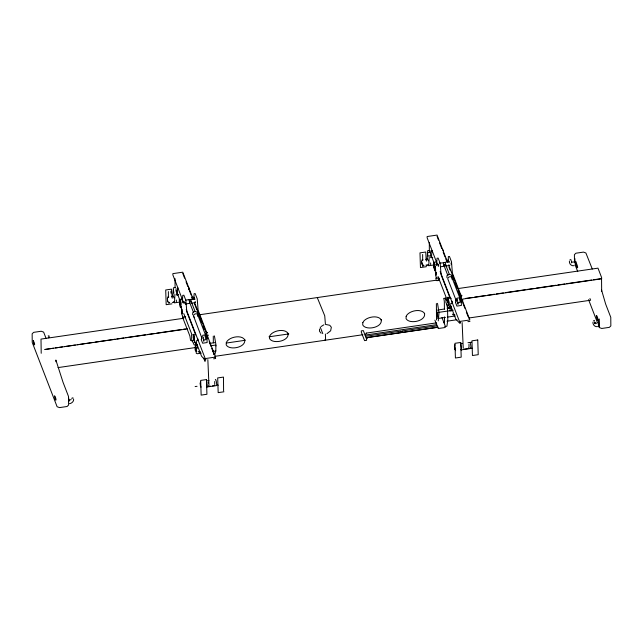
<?xml version="1.0" encoding="UTF-8"?>
<svg xmlns="http://www.w3.org/2000/svg" width="643" height="643" viewBox="0 0 643 643"><rect width="100%" height="100%" fill="white"/><g stroke="black" fill="none" stroke-linecap="round" stroke-linejoin="round"><path stroke-width="0.96" d="M73.623 399.078C73.945 401.497 71.662 403.362 69.452 403.708M195.986 343.29L195.802 349.334L196.372 350.7M197.216 348.265L197.264 346.657M436.806 310.143L436.951 316.147M437.602 312.53L437.738 318.534L445.495 317.401M450.108 311.252L450.253 306.414M451.499 311.011L451.587 308.174M172.838 296.399L173.417 287.775L175.643 287.598M174.534 301.961L174.928 294.229M427.113 259.29L427.691 250.666L429.918 250.489L431.067 256.846M428.817 264.852L429.202 257.12M175.941 291.175L176.086 288.651M435.793 279.038L435.858 278.186L437.77 277.905L438.743 280.42L436.83 280.702A2.845 0.506 81.7 0 0 436.284 280.388M167.493 298.183L167.823 296.953L168.715 297.026M183.022 317.312L181.696 313.872L181.656 309.331L182.106 309.267L182.146 313.808L180.426 301.937L179.598 299.799M182.411 318.341L182.716 317.216L185.69 316.782M185.489 303.914L185.473 302.347M190.674 300.112C190.32 298.561 195.93 297.741 194.877 299.493M194.459 340.702L194.387 342.1M193.816 316.774L201.982 338.306M200.278 382.971L200.608 381.749M421.768 261.066L422.105 259.844L422.99 259.917M434.419 266.982C433.977 259.499 433.591 269.345 434.636 267.745L434.121 264.707L434.981 264.908M439.145 263.1L443.566 262.85L443.967 266.186L440.447 266.829M449.152 262.384L449.361 261.605L445.004 262.368M448.734 303.584L448.348 305.031L448.959 304.702L448.766 300.723M448.951 302.282L448.099 303.014L447.721 299.895L448.404 299.799L448.71 301.905M454.553 345.862L454.89 344.64M462.695 301.085L462.679 299.558M193.921 299.156L194.09 293.714L195.175 293.554L197.208 298.802L198.108 310.175L207.006 333.299M448.195 262.039L448.364 256.605L449.457 256.444L451.482 261.693L452.383 273.066L461.28 296.19M319.587 328.975L319.483 331.225L321.082 333.227M571.137 260.311L570.799 259.563L569.835 259.981M571.643 261.106L571.426 262.858M594.695 321.243L594.357 320.495L593.393 320.905M215.775 350.933L214.947 354.277L213.814 354.438M438.253 320.881L439.024 312.739L437.513 303.351M195.319 346.022L195.118 349.736L195.496 350.957L196.597 351.343M189.597 302.306L190.497 301.43L191.292 301.688L195.102 311.55M595.129 322.352L594.984 323.783L594.558 322.673L595.86 323.421L597.548 322.874L588.546 299.606M196.557 342.028L195.311 344.873L194.226 345.034L191.678 339.689L191.638 335.148L192.088 335.083L183.769 313.567M450.831 304.911L449.586 307.764L448.501 307.925L445.953 302.58L445.912 298.039L446.363 297.974L438.044 276.458M197.321 344.576L196.79 345.339L197.297 345.476M366.574 338.99L363.335 330.598L361.31 330.896L361.326 332.23L364.565 340.621L366.59 340.324L366.574 338.99L367.933 337.406L438.213 327.142L438.148 328.541L445.221 327.512L445.205 325.913L441.966 317.521M443.991 264.812L445.567 264.578L449.377 274.44M574.979 262.754L575.967 261.781M173.465 289.808L173.875 293.208M167.333 298.384L167.743 301.776M181.029 304.718L180.225 304.943L179.839 301.816L180.522 301.72M184.115 303.183L183.898 301.406L184.035 303.199M180.755 306.679L180.466 306.96L181.077 306.631M188.938 299.895L190.899 299.493L191.333 303.07M206.202 332.849L207.536 332.375L207.207 332.696M201.974 337.744L201.661 338.355M200.118 383.18L200.528 386.572M207.994 382.143L208.525 383.019M317.337 297.749L324.731 315.777L325.438 324.418L329.755 325.254L331.346 327.255L330.647 330.799L326.974 333.661M421.607 261.275L422.017 264.667M434.628 267.705L435.182 267.729M451.121 264.217L451.113 262.963M449.738 305.071L448.404 305.538L448.854 303.89L447.793 297.83M456.249 300.635L455.935 301.237M461.481 295.587L461.811 295.266L460.814 295.41M461.264 296.101L461.875 295.772L461.586 296.053M461.393 301.985C461.875 299.598 460.251 297.998 461.24 301.463M454.392 346.063L454.802 349.462M321.146 326.507L323.863 324.819M71.084 399.681L68.608 400.075L69.042 401.192L68.592 397.639M447.134 308.664L449.594 307.241M573.99 261.942L571.514 262.264M200.576 351.962L198.944 352.203L198.157 351.279M454.834 314.732L453.194 314.974L452.407 314.049M48.193 335.847L49.165 335.976M197.176 347.742L196.011 348.747L196.284 353.345L197.385 353.738L201.267 353.168M182.282 302.724L182.781 295.362L183.866 295.209L185.899 300.458L186.8 311.831L195.697 334.947M436.557 265.615L437.055 258.253L438.14 258.092L440.174 263.341L441.074 274.714L449.971 297.838M430.561 252.289L427.74 252.699L427.611 254.21L428.15 256.091L430.971 255.681M176.6 294.848L178.529 294.566M432.803 257.457L430.513 257.642M176.809 294.96L178.73 294.679M191.847 297.5L193.937 297.195L194.403 297.966M446.821 260.286L448.211 260.085L448.677 260.857M434.194 262.641L435.006 266.668L434.74 269.851L435.351 269.521L435.295 266.339M185.706 300.088L189.066 299.598L189.693 303.295L185.337 304.059M443.357 262.641L445.173 262.376L445.808 265.238M172.284 302.467L174.06 302.21M426.558 265.358L428.334 265.101M180.048 302.025L174.349 302.853L173.546 301.712M433.374 265.053L428.624 265.744L427.82 264.594M171.954 303.842L166.175 304.686L165.709 289.985L171.488 289.141L172.252 298.215M191.349 303.183L195.552 302.572L195.11 301.422M445.623 266.073L449.827 265.463L449.61 265.093M181.527 307.322L180.53 307.467L180.064 306.687L179.204 299.614L181.623 298.987L182.885 301.808M199.571 314.757L436.549 280.163M183.818 318.245L40.999 339.094L41.208 353.296M458.146 288.562L597.99 268.155L601.623 277.559L601.639 278.805L462.783 299.067M45.549 349.374L53.49 348.217M55.467 347.927L62.411 346.915M64.396 346.625L75.303 345.026M77.289 344.736L84.233 343.724M86.218 343.434L93.155 342.422M95.14 342.132L114.976 339.239M116.962 338.949L123.906 337.937M125.891 337.647L145.72 334.754M147.705 334.464L154.65 333.452M156.635 333.162L181.43 329.537M183.408 329.248L185.393 328.959M187.467 328.894L44.56 349.519M449.706 298.569L451.249 298.344M459.19 297.838L457.012 298.159L455.935 299.863L456.233 300.715L448.091 279.665A2.234 1.744 -21.1 0 1 449.955 276.707A2.234 1.744 -21.1 0 1 451.868 279.11M194.435 339.014L194.082 336.916L193.447 337.004L193.824 340.123L194.507 340.026M205.246 335.959L206.411 335.791L206.837 336.884L207.15 342.542L202.633 343.201L201.187 339.472M459.52 298.85L460.685 298.682L461.111 299.775L461.433 305.433L456.908 306.092L455.469 302.363M465.677 298.416L472.621 297.404M474.606 297.114L485.513 295.515M487.498 295.225L494.443 294.213M496.42 293.923L503.365 292.911M505.35 292.621L525.186 289.728M527.172 289.438L534.108 288.426M536.093 288.136L555.93 285.243M557.915 284.953L564.859 283.941M566.837 283.651L591.632 280.026M593.618 279.737L600.562 278.724M196.292 340.798L197.835 340.573L197.972 338.957M450.566 303.689L452.117 303.464L452.19 301.189M203.518 340.115L205.856 339.649L204.916 334.955L202.73 335.268L202.746 336.819M195.343 342.301L196.428 342.148M195.134 342.502L194.13 342.647L194.467 342.333C195.351 340.557 192.112 331.483 194.347 337.077M210.02 343.362L214.891 342.647M437.787 309.998L444.602 309.002M444.884 326.628L446.925 326.226L447.801 319.828L447.512 308.536L450.446 308.15M58.015 367.603L195.705 347.509M226.408 343.032L245.232 340.284M268.999 336.811L288.811 333.926M438.574 312.385L453.178 310.256M210.808 345.749L214.706 345.178M212.905 351.472L215.823 351.046L215.879 344.294L214.416 335.911M447.44 317.12L455.196 315.986M446.965 321.203L456.868 319.756M468.755 318.02L590.595 300.233L589.928 298.529M215.301 356.27L362.901 334.73M365.537 336.297L400.621 331.177L401.2 332.672L366.116 337.792M437.111 325.856L402.028 330.976L402.598 332.463L437.69 327.343L434.909 320.15M213.613 358.802L215.67 358.497L214.947 356.632M467.887 321.685L469.945 321.387M460.509 323.011L459.6 323.14L455.815 319.081L450.381 305.031M400.911 331.925L402.317 331.724M207.054 380.809L208.951 380.535M460.38 343.836L462.277 343.563M467.975 342.727L471.649 342.197M195.118 386.58L197.055 386.298M208.67 386.443L210.591 386.162M212.511 385.88L214.432 385.599A2.781 0.49 81.7 0 0 214.658 385.382M463.908 349.189L468.715 348.49M461.119 349.896L472.38 348.249M223.949 391.788L218.17 392.632L217.696 377.931L223.475 377.087L223.595 390.888M574.046 265.688C571.346 266.282 569.127 263.751 569.376 261.179M597.604 326.612C594.904 327.215 592.685 324.683 592.934 322.111M449.32 306.478L451.273 306.51M192.426 340.975L190.553 340.444L189.886 336.016L182.781 317.811M598.279 324.787L599.356 327.584L601.752 328.469L609.363 327.351L610.85 325.905L610.778 317.337L605.642 304.059L601.551 289.969M49.591 337.085L48.619 336.956L48.297 337.8M73.149 398.017L72.177 397.888L71.855 398.732M205.326 360.249L201.54 356.19L196.107 342.14M457.575 302.644L460.131 302.54L459.729 299.236M435.335 269.433L435.801 270.205L434.805 270.357L433.864 267.922L433.478 262.505L435.898 261.878L436.894 264.016M448.886 297.998L448.412 297.227L447.415 297.371L448.203 298.505M423.624 265.165L423.97 265.736L422.837 265.905L421.872 262.537M455.622 350.692L454.657 347.333M206.628 336.57C207.544 336.016 206.99 341.867 206.789 337.149M179.919 299.751L180.321 300.434M171.898 296.986L171.552 296.415L173.321 296.158L174.02 297.958M194.604 335.107L194.138 334.336L193.141 334.481L194.082 336.916M169.35 302.274L169.696 302.845L168.562 303.014L167.863 301.205M217.76 384.787L218.106 385.358M592.275 269.023L585.894 252.988L583.506 252.104L575.895 253.213L574.408 254.668L574.472 262.28M574.874 258.518L575.356 265.495M597.588 320.367C594.59 312.924 597.58 314.66 598.255 320.881M575.204 265.101L577.727 271.627M442.786 249.54L443.131 250.448M447.52 262.127L437.055 235.081L427.137 236.528L427.145 237.814L437.264 263.976M448.597 264.924L469.872 319.957L459.954 321.404L460.018 322.834L440.15 271.45M437.071 236.367L438.518 240.104M439.595 242.901L441.765 248.511M443.212 252.249L445.02 256.919M445.744 258.791L446.821 261.588M448.991 267.199L450.076 270.004M452.246 275.606L454.046 280.276M454.77 282.148L457.302 288.683M458.025 290.556L461.634 299.895M462.719 302.7L464.889 308.31M466.328 312.048L468.136 316.718M452.166 277.133L451.338 274.987L449.127 274.272L446.933 275.63L446.949 277.72M451.852 277.326L459.994 298.376M444 265.551L447.809 275.413M457.422 302.58L458.065 304.252L457.342 299.172L455.903 299.59L455.927 301.913M434.089 262.891L431.557 256.332L431.951 250.432L431.967 251.654M446.563 300.659L445.591 298.143L443.686 298.416A2.845 0.506 81.7 0 1 444.345 302.355L444.409 309.138M436.637 278.483L435.97 276.763L435.93 272.222L436.388 272.158L436.404 273.974M325.398 334.063L325.567 339.094A2.845 0.506 81.7 0 1 324.94 339.697M320.246 327.126L322.77 333.653M193.398 298.111L193.929 299.477M193.238 299.236L182.781 272.19L172.863 273.637L172.871 274.923L182.982 301.085M194.684 302.966L215.598 357.066L205.672 358.513L205.744 359.951L186.237 309.492M182.797 273.476L184.597 278.146M186.044 281.883L187.852 286.553M188.576 288.426L191.1 294.968M191.823 296.833L192.908 299.638M194.355 303.375L196.887 309.91M197.602 311.783L201.942 322.995M203.027 325.8L204.466 329.537M205.913 333.275L207.721 337.945M209.168 341.682L210.968 346.352M211.692 348.225L214.223 354.759M197.891 314.242L197.063 312.104L194.853 311.381L192.659 312.747L192.675 314.829M197.578 314.435L205.72 335.485M189.725 302.66L193.535 312.522M203.718 358.135L205.069 361.631M179.815 300L177.275 293.441L177.677 287.542L177.693 288.771M46.039 338.322L43.644 332.126L41.248 331.241L33.637 332.351L32.15 333.805L32.222 342.373L57.106 406.722L59.494 407.606L67.105 406.497L68.592 405.042L68.52 396.474L63.022 382.247L55.885 360.032L55.901 361.752M215.678 345.042L215.976 345.934M447.882 298.143L448.356 299.807M434.604 263.325L435.014 264.779M428.294 260.849L427.595 259.041L425.827 259.298L426.526 261.106M208.019 334.939L208.236 335.702M200.648 386.001L201.002 387.231M203.485 337.374L203.791 341.361M180.739 301.889L181.053 303.729M447.512 308.536L446.941 304.605M435.046 269.489L435.858 275.228M176.487 290.379L176.785 293.955M462.124 322.529L463.241 348.225M207.842 359.638L208.967 385.334M430.633 262.947L430.673 264.578M176.359 300.056L176.399 301.688M601.551 278.58L601.663 291.327M599.284 319.008L599.356 327.584M598.914 326.427L598.432 319.45L598.48 325.318M468.988 344.367L469.012 347.381M444.474 316.886L444.514 321.733A2.845 0.506 81.7 0 1 443.895 322.336M439.153 278.114L439.169 279.93M436.38 303.52L436.517 319.925M429.291 242.427L429.363 251.284M426.172 259.828L425.762 252.024L419.983 252.868L420.458 267.568L426.237 266.724L426.213 264.755M422.636 254.491L422.684 260.351M422.724 264.265L422.74 266.218M214.706 381.484L214.738 384.498M213.283 336.08L213.339 342.832M213.404 350.556L213.42 352.485M201.629 336.707L201.653 339.03M188.857 287.558L188.873 289.527M175.009 278.556L175.081 287.413M170.95 291.223L170.966 293.176M168.362 291.601L168.41 297.46M468.94 348.273A2.781 0.49 81.7 0 1 468.401 347.976M469.631 342.687A3.078 0.547 81.7 0 1 470.837 345.813A3.078 0.547 81.7 0 1 470.266 347.935M460.726 344.407A3.078 0.547 81.7 0 1 461.449 348.667A3.078 0.547 81.7 0 1 460.774 349.318M438.196 280.115A2.845 0.506 81.7 0 1 438.743 280.42M208.895 386.226A2.781 0.49 81.7 0 1 208.356 385.921M215.349 379.804A3.078 0.547 81.7 0 1 216.442 382.127A3.078 0.547 81.7 0 1 216.337 385.615L206.845 387.006A3.078 0.547 81.7 0 0 206.805 382.754M194.62 317.312A2.234 1.744 -21.1 0 1 193.8 314.99A2.234 1.744 -21.1 0 1 196.774 313.897A2.234 1.744 -21.1 0 1 197.594 316.219M33.299 340.702C33.532 347.067 36.217 345.46 33.299 340.702M54.679 395.992C54.904 402.365 57.589 400.758 54.679 395.992M179.646 301.647C180.562 308.978 180.466 302.692 179.646 301.647M193.254 336.836C194.17 344.166 194.073 337.872 193.254 336.836M438.028 264.377L438.317 266.081L438.028 264.377M447.528 299.718C448.444 307.057 448.348 300.763 447.528 299.718M575.557 261.556C576.289 269.867 579.914 269.931 575.557 261.556M226.304 342.59L226.199 344.841C229.213 350.845 246.47 347.509 244.653 339.56L244.782 339.89C241.672 334.264 228.498 336.948 226.304 342.59M269.626 336.265L269.53 338.515C272.544 344.519 289.8 341.184 287.984 333.235L288.112 333.564C285.002 327.946 271.82 330.623 269.626 336.265M362.829 322.657L362.724 324.916C365.746 330.92 383.003 327.584 381.178 319.635L381.307 319.965C378.197 314.339 365.023 317.023 362.829 322.657M406.159 316.34L406.054 318.59C409.077 324.594 426.333 321.259 424.509 313.31L424.637 313.639C421.527 308.013 408.353 310.698 406.159 316.34M366.277 333.106L365.071 335.107L436.645 324.659L436.557 322.85L366.277 333.106M206.451 379.571L200.68 380.415L201.146 395.115L206.925 394.272L206.451 379.571M460.734 342.462L454.955 343.306L455.421 358.006L461.2 357.162L460.734 342.462M477.749 339.978L471.97 340.822L472.444 355.523L478.223 354.679L477.749 339.978"/></g></svg>
